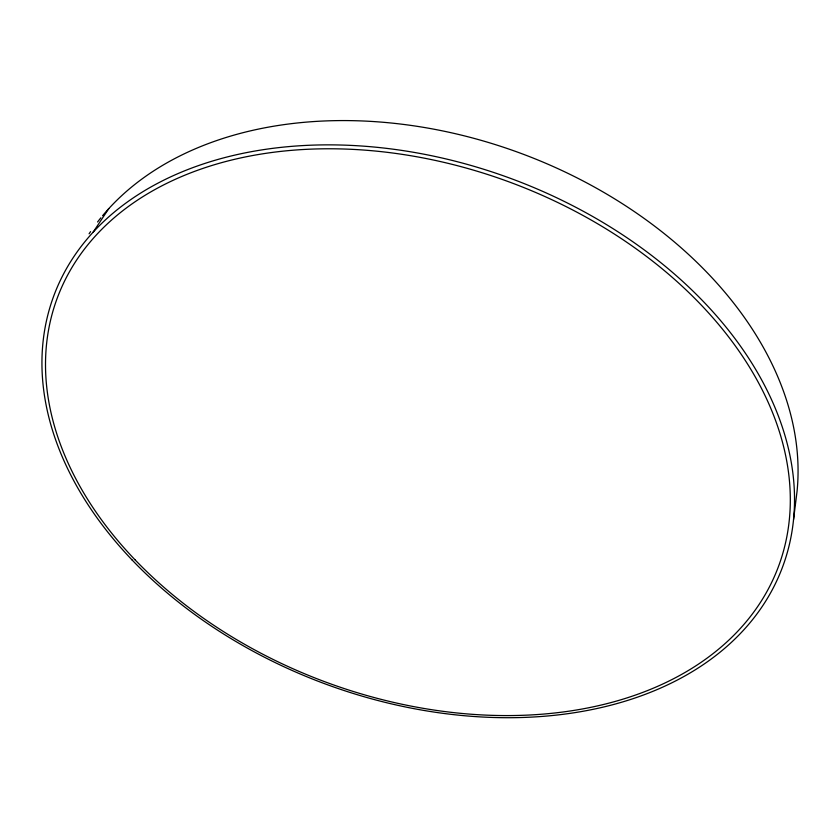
<?xml version="1.0" encoding="UTF-8"?>
<svg xmlns="http://www.w3.org/2000/svg" width="839" height="839" viewBox="0 0 839 839"><rect width="100%" height="100%" fill="white"/><g stroke="black" fill="none" stroke-linecap="round" stroke-linejoin="round"><path stroke-width="1.26" d="M793.537 519.561L797.05 491.381A382.343 269.434 20.4 0 0 532.545 157.826A382.343 269.434 20.4 0 0 102.568 215.738M93.056 232.277L108.766 208.659M89.091 233.819A382.343 269.434 20.4 0 1 90.56 231.637M97.555 221.989A382.343 269.434 20.4 0 1 100.869 217.804M135.184 559.949A384.776 266.362 20.4 0 0 769.185 587.363A384.776 266.362 20.4 0 0 349.349 149.216A384.776 266.362 20.4 0 0 135.184 559.949M132.111 560.001A388.782 269.214 20.4 0 0 772.95 588.517A388.782 269.214 20.4 0 0 349.653 145.336A388.782 269.214 20.4 0 0 132.111 560.001"/></g></svg>
